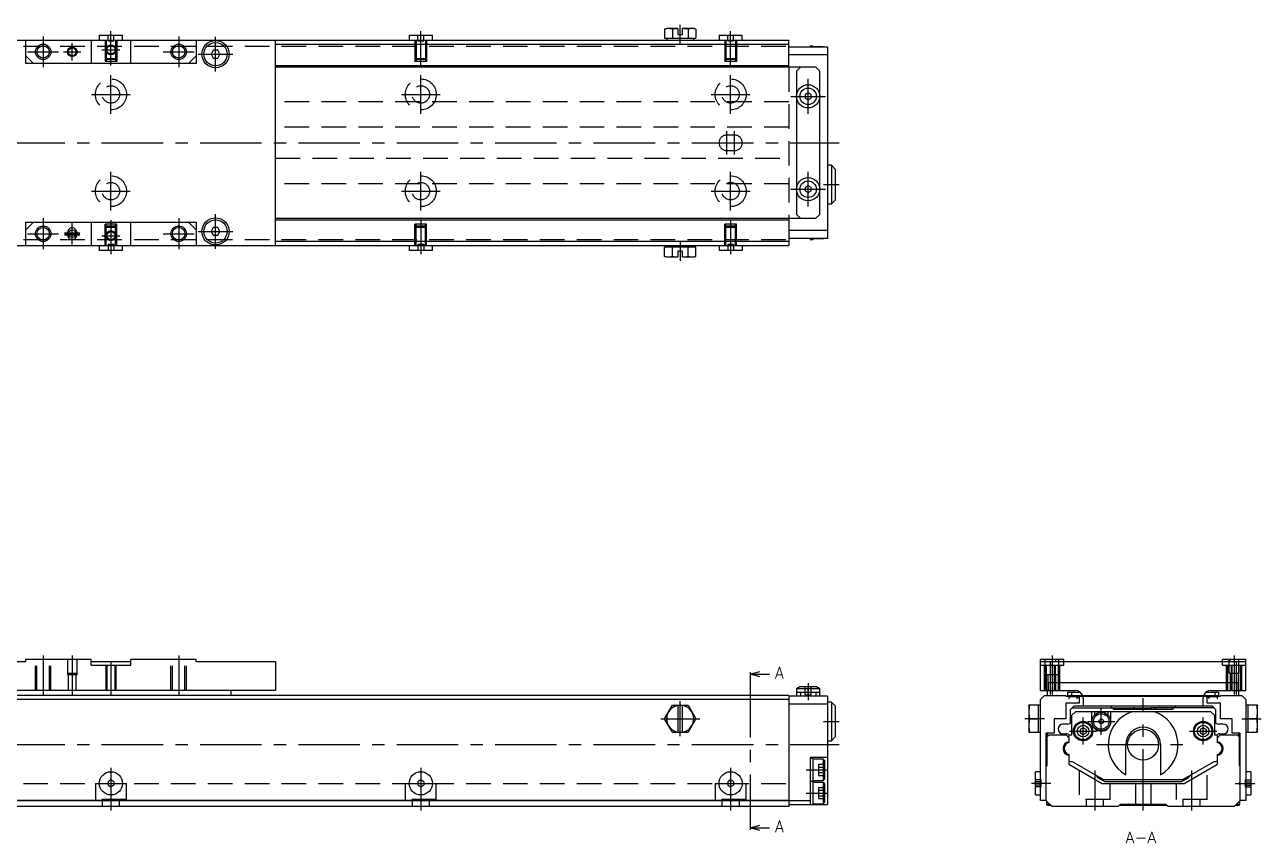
# Model space of a CAD drawing. Extents: x -1 to 634, y -8 to 212.
# Drawn here: x 314.7 to 634, y 0.5 to 212 of the extents above; entities that cross this region are included whole.
import ezdxf

# ---------------------------------------------------------------- set-up
doc = ezdxf.new("R2010")
doc.units = 0
doc.header["$LTSCALE"] = 0.5
doc.linetypes.add('CENTER', pattern=[50.8, 31.75, -6.35, 6.35, -6.35])
doc.linetypes.add('DASHED', pattern=[19.05, 12.7, -6.35])
for name, color, linetype in [('MSM_CENTER', 1, 'CENTER'), ('MSM_CONTINUOUS', 7, 'CONTINUOUS'), ('MSM_DASHED', 4, 'DASHED'), ('MSM_NARROW', 5, 'CONTINUOUS'), ('MSM_PART_NUMBER', 7, 'CONTINUOUS')]:
    doc.layers.add(name, color=color, linetype=linetype)
doc.styles.get("Standard").update_dxf_attribs({"font": 'txt.shx', "height": 1, "bigfont": 'bigfont.shx'})

msp = doc.modelspace()

# ---------------------------------------------------------------- linework, layer by layer
at = {"layer": 'MSM_CENTER'}
for p, q in [((483.99, 206.97), (483.99, 211.99)), ((319.5, 208.99), (319.5, 200.99)), ((337, 201.49), (337, 210.29)), ((354.5, 208.99), (354.5, 200.99)), ((364, 199.89), (364, 208.89)), ((417, 201.49), (417, 210.29)), ((496.99, 201.49), (496.99, 210.29)), ((315.5, 204.99), (323.5, 204.99)), ((324.75, 204.99), (329.25, 204.99)), ((327, 202.74), (327, 207.24)), ((334.69, 205.49), (339.29, 205.49)), ((350.5, 204.99), (358.5, 204.99)), ((359.5, 204.39), (368.5, 204.39)), ((337, 188.99), (337, 198.99)), ((417, 188.99), (417, 198.99)), ((496.99, 188.99), (496.99, 198.99)), ((517, 188.99), (517, 197.99)), ((332, 193.99), (342, 193.99)), ((412, 193.99), (422, 193.99)), ((492, 193.99), (502, 193.99)), ((512.5, 193.49), (521.5, 193.49)), ((496, 178.49), (496, 184.49)), ((498, 178.49), (498, 184.49)), ((106, 181.49), (525, 181.49)), ((337, 163.99), (337, 173.99)), ((417, 163.99), (417, 173.99)), ((496.99, 163.99), (496.99, 173.99)), ((517, 164.99), (517, 173.99)), ((512.5, 169.49), (521.5, 169.49)), ((521, 170.69), (525, 170.69)), ((332, 168.99), (342, 168.99)), ((412, 168.99), (422, 168.99)), ((492, 168.99), (502, 168.99)), ((364, 154.09), (364, 163.09)), ((319.5, 161.99), (319.5, 153.99)), ((327, 155.24), (327, 160.74)), ((337, 161.49), (337, 152.69)), ((354.5, 161.99), (354.5, 153.99)), ((417, 161.49), (417, 152.69)), ((496.99, 161.49), (496.99, 152.69)), ((315.5, 157.99), (323.5, 157.99)), ((325, 158.24), (329, 158.24)), ((325, 157.99), (329, 157.99)), ((325, 157.74), (329, 157.74)), ((334.69, 157.49), (339.29, 157.49)), ((350.5, 157.99), (358.5, 157.99)), ((359.5, 158.59), (368.5, 158.59)), ((483.99, 155.99), (483.99, 150.99)), ((319.5, 49), (319.5, 39)), ((327, 49), (327, 39)), ((354.5, 49), (354.5, 39)), ((579.99, 49), (579.99, 39)), ((626.99, 49), (626.99, 39)), ((337, 47.5), (337, 39)), ((579.49, 47.5), (579.49, 39)), ((627.49, 47.5), (627.49, 39)), ((502, 43.7), (502, 5)), ((517, 41.9), (517, 37.5)), ((483.99, 28.2), (483.99, 37.2)), ((592.69, 28.5), (592.69, 35.5)), ((603.49, 9), (603.49, 38)), ((478.95, 32.7), (489.04, 32.7)), ((521, 32), (525, 32)), ((577.99, 32.7), (572.99, 32.7)), ((587.99, 26), (587.99, 33)), ((589.19, 32), (596.19, 32)), ((618.99, 26), (618.99, 33)), ((628.99, 32.7), (633.99, 32.7)), ((584.49, 29.5), (591.49, 29.5)), ((615.49, 29.5), (622.49, 29.5)), ((106, 26), (525, 26)), ((591.49, 26), (615.49, 26)), ((337, 20), (337, 9)), ((417, 20), (417, 9)), ((496.99, 20), (496.99, 9)), ((516.5, 19.5), (522.2, 19.5)), ((590.99, 19.29), (590.99, 9)), ((615.99, 19.29), (615.99, 9)), ((333, 16), (341, 16)), ((413, 16), (421, 16)), ((492.99, 16), (500.99, 16)), ((579.69, 16), (574.69, 16)), ((627.29, 16), (632.29, 16)), ((516.5, 13.5), (522.2, 13.5))]:
    msp.add_line(p, q, dxfattribs=at)
at = {"layer": 'MSM_CONTINUOUS'}
for p, q in [((480.49, 210.99), (479.95, 210.85)), ((479.95, 210.85), (479.95, 208.49)), ((483.39, 210.99), (480.49, 210.99)), ((481.97, 210.85), (481.97, 208.49)), ((483.39, 210.99), (483.39, 209.49)), ((487.5, 210.99), (484.6, 210.99)), ((484.6, 209.49), (484.6, 210.99)), ((486.02, 210.85), (486.02, 208.49)), ((488.04, 210.85), (487.5, 210.99)), ((488.04, 210.85), (488.04, 208.49)), ((162, 207.99), (512, 207.99)), ((315, 201.99), (315, 207.99)), ((331.9, 207.99), (331.9, 201.99)), ((334, 209.29), (340, 209.29)), ((334, 209.29), (334, 207.99)), ((340, 207.99), (340, 209.29)), ((342.1, 201.99), (342.1, 207.99)), ((359, 207.99), (359, 201.99)), ((379.5, 154.99), (379.5, 207.99)), ((413.99, 209.29), (420, 209.29)), ((413.99, 209.29), (413.99, 207.99)), ((420, 207.99), (420, 209.29)), ((479.95, 208.49), (488.04, 208.49)), ((480.49, 208.49), (480.49, 207.99)), ((483.39, 209.49), (484.6, 209.49)), ((487.5, 207.99), (487.5, 208.49)), ((494, 209.29), (500, 209.29)), ((494, 209.29), (494, 207.99)), ((500, 207.99), (500, 209.29)), ((512, 200.99), (512, 207.99)), ((363.42, 205.39), (362.84, 204.39)), ((362.84, 204.39), (363.42, 203.39)), ((364.57, 205.39), (363.42, 205.39)), ((365.15, 204.39), (364.57, 205.39)), ((364.57, 203.39), (365.15, 204.39)), ((379.5, 206.99), (512, 206.99)), ((521.99, 206.19), (512, 206.19)), ((518.2, 206.44), (517.49, 206.44)), ((517.49, 206.44), (517.49, 206.19)), ((518.2, 206.44), (518.2, 206.19)), ((520.89, 206.24), (518.2, 206.24)), ((520.94, 206.19), (520.89, 206.24)), ((520.89, 206.24), (520.89, 206.19)), ((521.99, 206.19), (521.99, 156.79)), ((317, 201.99), (315, 203.99)), ((359, 201.99), (315, 201.99)), ((359, 203.99), (357, 201.99)), ((363.42, 203.39), (364.57, 203.39)), ((379.5, 201.49), (512, 201.49)), ((521.99, 204.19), (512, 204.19)), ((519, 200.99), (379.5, 200.99)), ((515, 200.99), (513.99, 199.99)), ((513.99, 199.99), (513.99, 162.99)), ((520, 199.99), (519, 200.99)), ((520, 162.99), (520, 199.99)), ((517, 194.36), (516.24, 193.93)), ((516.24, 193.93), (516.24, 193.06)), ((516.24, 193.06), (517, 192.63)), ((517.75, 193.93), (517, 194.36)), ((517, 192.63), (517.75, 193.06)), ((517.75, 193.06), (517.75, 193.93)), ((523, 175.69), (521.99, 175.69)), ((524, 174.69), (523, 175.69)), ((523, 175.69), (523, 165.69)), ((524, 174.69), (524, 166.69)), ((517, 170.36), (516.24, 169.93)), ((516.24, 169.93), (516.24, 169.06)), ((517.75, 169.93), (517, 170.36)), ((517.75, 169.06), (517.75, 169.93)), ((516.24, 169.06), (517, 168.63)), ((517, 168.63), (517.75, 169.06)), ((523, 165.69), (524, 166.69)), ((513.99, 162.99), (515, 161.99)), ((519, 161.99), (520, 162.99)), ((521.99, 165.69), (523, 165.69)), ((315, 154.99), (315, 160.99)), ((315, 160.99), (359, 160.99)), ((315, 158.99), (317, 160.99)), ((331.9, 160.99), (331.9, 154.99)), ((342.1, 154.99), (342.1, 160.99)), ((357, 160.99), (359, 158.99)), ((359, 160.99), (359, 154.99)), ((379.5, 161.99), (519, 161.99)), ((512, 161.5), (379.5, 161.5)), ((512, 161.99), (512, 154.99)), ((325.75, 158.24), (325.75, 157.74)), ((328.25, 157.74), (328.25, 158.24)), ((363.42, 159.59), (362.84, 158.59)), ((362.84, 158.59), (363.42, 157.59)), ((364.57, 159.59), (363.42, 159.59)), ((363.42, 157.59), (364.57, 157.59)), ((365.15, 158.59), (364.57, 159.59)), ((364.57, 157.59), (365.15, 158.59)), ((521.99, 158.79), (512, 158.79)), ((521.99, 156.79), (512, 156.79)), ((517.49, 156.79), (517.49, 156.54)), ((517.49, 156.54), (518.2, 156.54)), ((518.2, 156.79), (518.2, 156.54)), ((518.2, 156.74), (520.89, 156.74)), ((520.89, 156.79), (520.89, 156.74)), ((520.89, 156.74), (520.94, 156.79)), ((162, 154.99), (512, 154.99)), ((334, 154.99), (334, 153.69)), ((340, 153.69), (334, 153.69)), ((340, 153.69), (340, 154.99)), ((512, 155.99), (379.5, 155.99)), ((413.99, 154.99), (413.99, 153.69)), ((420, 153.69), (413.99, 153.69)), ((420, 153.69), (420, 154.99)), ((479.95, 152.14), (479.95, 154.49)), ((488.04, 154.49), (479.95, 154.49)), ((480.49, 154.99), (480.49, 154.49)), ((481.97, 152.14), (481.97, 154.49)), ((484.6, 153.49), (483.39, 153.49)), ((483.39, 153.49), (483.39, 151.99)), ((484.6, 151.99), (484.6, 153.49)), ((486.02, 152.14), (486.02, 154.49)), ((487.5, 154.49), (487.5, 154.99)), ((488.04, 152.14), (488.04, 154.49)), ((494, 154.99), (494, 153.69)), ((500, 153.69), (494, 153.69)), ((500, 154.99), (500, 153.69)), ((479.95, 152.14), (480.49, 151.99)), ((480.49, 151.99), (483.39, 151.99)), ((484.6, 151.99), (487.5, 151.99)), ((487.5, 151.99), (488.04, 152.14)), ((331.9, 48), (315, 48)), ((315, 47.5), (315, 48)), ((331.9, 46.5), (331.9, 48)), ((359, 48), (342.1, 48)), ((342.1, 46.5), (342.1, 48)), ((359, 47.5), (359, 48)), ((582.99, 48), (576.99, 48)), ((576.99, 40), (576.99, 48)), ((580.99, 47.5), (580.99, 48)), ((582.99, 47.5), (582.99, 48)), ((629.99, 48), (623.99, 48)), ((623.99, 47.5), (623.99, 48)), ((625.99, 47.5), (625.99, 48)), ((629.99, 40), (629.99, 48)), ((294.5, 47.5), (315, 47.5)), ((331.9, 47.5), (342.1, 47.5)), ((331.9, 46.5), (342.1, 46.5)), ((359, 47.5), (379.5, 47.5)), ((379.5, 47.5), (379.5, 40)), ((502, 44.2), (504.5, 44.87)), ((502, 44.7), (502, 43.7)), ((576.99, 47.5), (629.99, 47.5)), ((504.5, 43.53), (502, 44.2)), ((502, 44.2), (507, 44.2)), ((578.99, 42), (578.99, 40)), ((627.99, 42), (578.99, 42)), ((627.99, 40), (627.99, 42)), ((512, 38.7), (162, 38.7)), ((379.5, 40), (294.5, 40)), ((368, 38.7), (368, 40)), ((512, 38.7), (512, 10)), ((512, 38.6), (520, 38.6)), ((521.99, 38.5), (512, 38.5)), ((514, 40.4), (513.99, 38.6)), ((513.99, 39.6), (520, 39.6)), ((514.86, 40.9), (514, 40.4)), ((519.99, 40.4), (514, 40.4)), ((519.13, 40.9), (514.86, 40.9)), ((515, 39.6), (515, 38.6)), ((517.99, 38.6), (517.99, 38.5)), ((519, 39.6), (519, 38.6)), ((519.99, 40.4), (519.13, 40.9)), ((520, 38.5), (519.99, 40.4)), ((521.99, 38.5), (521.99, 10.5)), ((576.99, 40), (585.99, 40)), ((576.99, 37.7), (577.99, 38.7)), ((577.99, 38.7), (583.5, 38.7)), ((578.79, 38.7), (578.79, 40)), ((583.5, 38.7), (583.5, 38.5)), ((583.5, 38.5), (623.49, 38.5)), ((583.99, 39.6), (583.99, 38.5)), ((583.99, 39.6), (587.19, 39.6)), ((622.99, 38.6), (583.99, 38.6)), ((584.29, 38.5), (584.29, 37.95)), ((584.4, 37.95), (584.4, 38.45)), ((584.4, 38.45), (586.39, 38.45)), ((584.99, 39.6), (584.99, 38.6)), ((586.39, 38.45), (586.39, 37.95)), ((619.79, 39.6), (622.99, 39.6)), ((620.58, 37.95), (620.58, 38.45)), ((620.58, 38.45), (622.58, 38.45)), ((620.99, 40), (629.99, 40)), ((621.99, 39.6), (621.99, 38.6)), ((622.58, 38.45), (622.58, 37.95)), ((622.68, 37.95), (622.68, 38.5)), ((622.99, 39.6), (622.99, 38.5)), ((623.49, 38.5), (623.49, 38.7)), ((623.49, 38.7), (628.99, 38.7)), ((628.19, 38.7), (628.19, 40)), ((628.99, 38.7), (629.99, 37.7)), ((512, 37.7), (162, 37.7)), ((479.95, 32.7), (481.97, 36.2)), ((481.97, 36.2), (486.02, 36.2)), ((483.39, 36.2), (483.39, 29.2)), ((484.6, 29.2), (484.6, 36.2)), ((486.02, 36.2), (488.04, 32.7)), ((521.99, 36.5), (512, 36.5)), ((523, 37), (521.99, 37)), ((524, 36), (523, 37)), ((523, 37), (523, 27)), ((524, 36), (524, 28)), ((573.99, 36.15), (574, 36.2)), ((573.99, 36.15), (573.99, 29.25)), ((576.99, 36.2), (574, 36.2)), ((576.49, 29.2), (576.49, 36.2)), ((576.99, 11.6), (576.99, 37.7)), ((587, 36.7), (583.5, 36.7)), ((583.5, 36.7), (583.5, 32.7)), ((584.29, 37.95), (584.4, 37.95)), ((585.69, 36), (584.69, 35)), ((585.19, 35.5), (605.73, 35.5)), ((585.69, 36), (621.29, 36)), ((586.39, 37.95), (586.5, 37.95)), ((586.5, 38.3), (587, 38.3)), ((586.5, 37.95), (586.5, 38.3)), ((587, 38.3), (587, 36.7)), ((587.99, 38), (587.99, 36)), ((595.89, 35.1), (594.99, 36)), ((621.79, 35.5), (605.73, 35.5)), ((611.99, 36), (611.09, 35.1)), ((618.99, 36), (618.99, 38)), ((619.99, 38.3), (620.49, 38.3)), ((619.99, 36.7), (619.99, 38.3)), ((623.49, 36.7), (619.99, 36.7)), ((620.49, 38.3), (620.49, 37.95)), ((620.49, 37.95), (620.58, 37.95)), ((622.29, 35), (621.29, 36)), ((622.58, 37.95), (622.68, 37.95)), ((623.49, 32.7), (623.49, 36.7)), ((629.99, 37.7), (629.99, 11.6)), ((632.98, 36.2), (629.99, 36.2)), ((630.49, 36.2), (630.49, 29.2)), ((632.98, 36.2), (632.99, 36.15)), ((632.99, 29.25), (632.99, 36.15)), ((481.97, 29.2), (479.95, 32.7)), ((488.04, 32.7), (486.02, 29.2)), ((574.14, 32.7), (576.49, 32.7)), ((580.49, 32.7), (580.49, 29)), ((583.5, 32.7), (580.49, 32.7)), ((584.69, 35), (584.69, 31.59)), ((585.99, 34.5), (584.99, 33.5)), ((584.99, 33.5), (584.99, 28.42)), ((620.99, 34.5), (585.99, 34.5)), ((590.19, 34.5), (590.19, 32)), ((590.99, 33.69), (590.99, 34.5)), ((594.39, 34.5), (594.39, 33.69)), ((595.19, 32), (595.19, 34.5)), ((611.09, 35.1), (595.89, 35.1)), ((621.99, 33.5), (620.99, 34.5)), ((621.99, 28.42), (621.99, 33.5)), ((622.29, 31.59), (622.29, 35)), ((626.49, 32.7), (623.49, 32.7)), ((626.49, 29), (626.49, 32.7)), ((632.84, 32.7), (630.49, 32.7)), ((481.97, 29.2), (486.02, 29.2)), ((574, 29.2), (573.99, 29.25)), ((574, 29.2), (576.99, 29.2)), ((578.49, 11.5), (578.49, 29)), ((580.49, 29), (578.49, 29)), ((578.54, 29), (578.54, 20.5)), ((578.64, 29), (578.64, 20.6)), ((578.79, 28.1), (578.79, 29)), ((583.99, 31.3), (582.79, 31.3)), ((582.79, 28.8), (583.69, 28.8)), ((587.99, 30.37), (587.24, 29.93)), ((587.24, 29.93), (587.24, 29.07)), ((587.24, 29.07), (587.99, 28.63)), ((588.74, 29.93), (587.99, 30.37)), ((587.99, 28.63), (588.74, 29.07)), ((588.74, 29.93), (588.74, 29.07)), ((618.99, 30.37), (618.24, 29.93)), ((618.24, 29.93), (618.24, 29.07)), ((618.24, 29.07), (618.99, 28.63)), ((619.74, 29.93), (618.99, 30.37)), ((618.99, 28.63), (619.74, 29.07)), ((619.74, 29.93), (619.74, 29.07)), ((624.19, 31.3), (622.99, 31.3)), ((623.29, 28.8), (624.19, 28.8)), ((628.49, 29), (626.49, 29)), ((628.19, 28.1), (628.19, 29)), ((628.34, 29), (628.34, 20.6)), ((628.44, 29), (628.44, 20.5)), ((628.49, 29), (628.49, 11.5)), ((629.99, 29.2), (632.98, 29.2)), ((632.99, 29.25), (632.98, 29.2)), ((521.99, 27), (523, 27)), ((523, 27), (524, 28)), ((578.69, 28), (579.19, 28.5)), ((578.69, 20.65), (578.69, 28)), ((579.19, 28.5), (583.59, 28.5)), ((583.59, 28.5), (584.29, 27.8)), ((584.29, 27.8), (584.29, 26.55)), ((584.99, 28.42), (584.47, 28.42)), ((598.99, 18.21), (598.99, 26)), ((607.99, 26), (607.99, 18.21)), ((622.51, 28.42), (621.99, 28.42)), ((622.69, 27.8), (623.39, 28.5)), ((622.69, 26.55), (622.69, 27.8)), ((623.39, 28.5), (627.79, 28.5)), ((627.79, 28.5), (628.29, 28)), ((628.29, 28), (628.29, 20.65)), ((517.49, 22.75), (521.99, 22.75)), ((517.49, 22.75), (517.49, 10.5)), ((518.2, 22.45), (517.49, 22.45)), ((518.2, 22.45), (518.2, 16.55)), ((578.64, 25), (578.54, 25)), ((584.29, 23.45), (584.29, 20.95)), ((622.69, 20.95), (622.69, 23.45)), ((628.34, 25), (628.44, 25)), ((520.89, 22.25), (518.2, 22.25)), ((521.2, 21.94), (520.89, 22.25)), ((520.89, 22.25), (520.89, 16.75)), ((521.2, 21.94), (521.2, 17.06)), ((578.49, 20.45), (578.69, 20.65)), ((584.29, 20.95), (592.91, 15.97)), ((584.74, 21.66), (585.14, 21.66)), ((585.14, 21.66), (593.22, 17)), ((613.76, 17), (621.84, 21.66)), ((614.07, 15.97), (622.69, 20.95)), ((621.84, 21.66), (622.24, 21.66)), ((628.29, 20.65), (628.49, 20.45)), ((337, 16.87), (336.25, 16.43)), ((336.25, 16.43), (336.25, 15.57)), ((337.75, 16.43), (337, 16.87)), ((337.75, 16.43), (337.75, 15.57)), ((417, 16.87), (416.24, 16.43)), ((416.24, 16.43), (416.24, 15.57)), ((417.75, 16.43), (417, 16.87)), ((417.75, 16.43), (417.75, 15.57)), ((496.99, 16.87), (496.25, 16.43)), ((496.25, 16.43), (496.25, 15.57)), ((497.75, 16.43), (496.99, 16.87)), ((497.75, 16.43), (497.75, 15.57)), ((517.49, 16.55), (518.2, 16.55)), ((518.2, 16.45), (517.49, 16.45)), ((518.2, 16.75), (520.89, 16.75)), ((518.2, 16.45), (518.2, 10.55)), ((520.89, 16.25), (518.2, 16.25)), ((520.89, 16.75), (521.2, 17.06)), ((521.2, 15.94), (520.89, 16.25)), ((520.89, 16.25), (520.89, 10.75)), ((576.99, 19), (575.69, 19)), ((575.69, 13), (575.69, 19)), ((591.82, 17.39), (593.59, 16.5)), ((592.91, 15.97), (614.07, 15.97)), ((593.22, 17), (613.76, 17)), ((593.59, 16.5), (613.39, 16.5)), ((613.39, 16.5), (615.16, 17.39)), ((631.29, 19), (629.99, 19)), ((631.29, 19), (631.29, 13)), ((336.25, 15.57), (337, 15.13)), ((337, 15.13), (337.75, 15.57)), ((416.24, 15.57), (417, 15.13)), ((417, 15.13), (417.75, 15.57)), ((496.25, 15.57), (496.99, 15.13)), ((496.99, 15.13), (497.75, 15.57)), ((521.2, 15.94), (521.2, 11.06)), ((575.69, 13), (576.99, 13)), ((629.99, 13), (631.29, 13)), ((512, 11.6), (162, 11.6)), ((517.49, 11.5), (162, 11.5)), ((512, 10), (162, 10)), ((512, 10.5), (521.99, 10.5)), ((517.49, 10.55), (518.2, 10.55)), ((518.2, 10.75), (520.89, 10.75)), ((520.89, 10.75), (521.2, 11.06)), ((578.49, 11.6), (576.99, 11.6)), ((579.99, 10), (578.49, 11.5)), ((578.54, 11.45), (578.54, 10.6)), ((578.64, 10.6), (578.64, 11.35)), ((579.49, 10.5), (578.74, 10.5)), ((578.74, 10.4), (579.59, 10.4)), ((597.02, 10), (579.99, 10)), ((597.52, 10.5), (597.02, 10)), ((597.42, 10.4), (609.56, 10.4)), ((609.46, 10.5), (597.52, 10.5)), ((609.96, 10), (609.46, 10.5)), ((626.99, 10), (609.96, 10)), ((628.49, 11.5), (626.99, 10)), ((627.39, 10.4), (628.24, 10.4)), ((628.24, 10.5), (627.49, 10.5)), ((628.34, 11.35), (628.34, 10.6)), ((628.44, 10.6), (628.44, 11.45)), ((629.99, 11.6), (628.49, 11.6)), ((502, 4.5), (504.5, 5.17)), ((502, 5), (502, 4)), ((504.5, 3.83), (502, 4.5)), ((502, 4.5), (507, 4.5))]:
    msp.add_line(p, q, dxfattribs=at)
for centre, radius in [((364, 204.39), 3.5), ((319.5, 204.99), 1.62), ((327, 204.99), 1.25), ((327, 204.99), 1), ((337, 205.49), 1.06), ((354.5, 204.99), 1.62), ((364, 204.39), 3), ((517, 193.49), 3), ((517, 193.49), 2.13), ((517, 169.49), 3), ((517, 169.49), 2.13), ((364, 158.59), 3.5), ((364, 158.59), 3), ((319.5, 157.99), 1.62), ((327, 157.99), 1), ((337, 157.49), 1.06), ((354.5, 157.99), 1.62), ((587.99, 29.5), 2.5), ((592.69, 32), 2.4), ((592.69, 32), 2), ((592.69, 32), 0.6), ((618.99, 29.5), 2.5), ((587.99, 29.5), 2.25), ((587.99, 29.5), 1.5), ((603.49, 26), 4), ((618.99, 29.5), 2.25), ((618.99, 29.5), 1.5), ((337, 16), 3), ((417, 16), 3), ((496.99, 16), 3)]:
    msp.add_circle(centre, radius, dxfattribs=at)
for centre, radius, start, end in [((481, 207.14), 3.86, 90.5706, 105.7723), ((480.93, 207.13), 3.86, 74.2309, 89.4262), ((484.17, 194.83), 16.17, 92.7561, 97.8123), ((483.82, 194.83), 16.17, 82.1877, 87.2439), ((487.06, 207.13), 3.86, 90.5738, 105.7691), ((486.99, 207.14), 3.86, 74.2277, 89.4294), ((327, 158.24), 1.25, 0, 180), ((327, 157.74), 1.25, 180, 0), ((481, 155.85), 3.86, 254.2277, 269.4294), ((480.93, 155.85), 3.86, 270.5738, 285.7691), ((484.17, 168.16), 16.17, 262.1877, 267.2439), ((483.82, 168.16), 16.17, 272.7561, 277.8123), ((487.06, 155.85), 3.86, 254.2309, 269.4262), ((486.99, 155.85), 3.86, 270.5706, 285.7723), ((585.99, 38), 2, 17.4576, 90), ((585.99, 38), 2, 0, 14.4775), ((620.99, 38), 2, 165.5225, 180), ((620.99, 38), 2, 90, 162.5424), ((483.99, 32.7), 3.5, 99.8709, 260.1291), ((483.99, 32.7), 3.5, 279.8709, 80.1291), ((585.3, 34.39), 11.31, 170.8086, 179.713), ((601.27, 33.44), 2.06, 90.4769, 126.2593), ((605.74, 34.4), 1.1, 90.5561, 140.4347), ((605.71, 33.44), 2.06, 53.6474, 89.5445), ((621.68, 34.39), 11.31, 0.287, 9.1914), ((585.3, 34.51), 11.31, 180.2886, 189.1898), ((585.3, 30.89), 11.31, 170.8102, 179.7114), ((583.99, 32.3), 1, 270, 0), ((592.69, 32), 2.5, 180, 0), ((603.49, 26), 9, 109.1881, 240), ((603.49, 26), 9, 300, 70.8119), ((622.99, 32.3), 1, 180, 270), ((621.68, 34.51), 11.31, 350.8102, 359.7114), ((621.68, 30.89), 11.31, 0.2886, 9.1898), ((585.3, 31.01), 11.31, 180.287, 189.1914), ((581.49, 29), 2.75, 180, 190.9425), ((582.79, 30.05), 1.25, 90, 270), ((583.69, 27.8), 1, 38.3161, 90), ((603.49, 26), 4.5, 0, 180), ((623.29, 27.8), 1, 90, 141.6839), ((624.19, 30.05), 1.25, 270, 90), ((625.49, 29), 2.75, 349.0575, 0), ((621.68, 31.01), 11.31, 350.8086, 359.713), ((584.61, 25), 1.8, 100.0787, 259.9213), ((584.69, 25), 1.6, 104.4775, 255.5225), ((584.75, 28), 0.5, 123.7236, 204.0908), ((622.23, 28), 0.5, 335.9092, 56.2764), ((622.38, 25), 1.8, 280.0787, 79.9213), ((622.29, 25), 1.6, 284.4775, 75.5225), ((584.74, 22.16), 0.5, 205.8419, 270), ((622.24, 22.16), 0.5, 270, 334.1581), ((593.1, 20), 2.65, 223.295, 256.765), ((603.49, 26), 14.5, 213.8184, 216.42), ((613.88, 20), 2.65, 283.235, 316.705), ((603.49, 26), 14.5, 323.58, 326.1816), ((628.79, 15.97), 0.5, 127.5895, 232.4105), ((578.74, 10.6), 0.2, 180, 270), ((578.74, 10.6), 0.1, 180, 270), ((628.24, 10.6), 0.2, 270, 360), ((628.24, 10.6), 0.1, 270, 360)]:
    msp.add_arc(centre, radius, start, end, dxfattribs=at)
at = {"layer": 'MSM_DASHED'}
for p, q in [((335.5, 207.99), (335.5, 202.49)), ((335.77, 207.99), (335.77, 202.49)), ((336.25, 207.79), (336.25, 209.29)), ((336.25, 207.79), (337.75, 207.79)), ((337, 207.79), (337, 209.29)), ((337.75, 207.79), (337.75, 209.29)), ((338.22, 207.99), (338.22, 202.49)), ((338.5, 207.99), (338.5, 202.49)), ((415.5, 207.99), (415.5, 202.49)), ((415.77, 207.99), (415.77, 202.49)), ((416.24, 207.79), (416.24, 209.29)), ((416.24, 207.79), (417.75, 207.79)), ((417, 207.79), (417, 209.29)), ((417.75, 207.79), (417.75, 209.29)), ((418.22, 207.99), (418.22, 202.49)), ((418.49, 207.99), (418.49, 202.49)), ((495.5, 207.99), (495.5, 202.49)), ((495.77, 207.99), (495.77, 202.49)), ((496.25, 207.79), (496.25, 209.29)), ((496.25, 207.79), (497.75, 207.79)), ((496.99, 207.79), (496.99, 209.29)), ((497.75, 207.79), (497.75, 209.29)), ((498.22, 207.99), (498.22, 202.49)), ((498.5, 207.99), (498.5, 202.49)), ((162, 206.49), (512, 206.49)), ((335.77, 202.99), (335.5, 203.26)), ((335.5, 203.26), (338.5, 203.26)), ((338.5, 202.49), (335.5, 202.49)), ((338.22, 202.99), (335.77, 202.99)), ((338.22, 202.99), (338.5, 203.26)), ((415.77, 202.99), (415.5, 203.26)), ((415.5, 203.26), (418.49, 203.26)), ((418.49, 202.49), (415.5, 202.49)), ((418.22, 202.99), (415.77, 202.99)), ((418.22, 202.99), (418.49, 203.26)), ((495.77, 202.99), (495.5, 203.26)), ((495.5, 203.26), (498.5, 203.26)), ((498.5, 202.49), (495.5, 202.49)), ((498.22, 202.99), (495.77, 202.99)), ((498.22, 202.99), (498.5, 203.26)), ((512, 200.99), (512, 161.99)), ((512, 192.07), (380.5, 192.07)), ((512, 185.49), (379.5, 185.49)), ((498, 183.49), (496, 183.49)), ((496, 179.49), (498, 179.49)), ((379.5, 177.49), (512, 177.49)), ((512, 170.91), (380.5, 170.91)), ((338.5, 160.49), (335.5, 160.49)), ((335.5, 154.99), (335.5, 160.49)), ((335.77, 159.99), (335.5, 159.72)), ((335.5, 159.72), (338.5, 159.72)), ((335.77, 154.99), (335.77, 160.49)), ((338.22, 159.99), (335.77, 159.99)), ((338.22, 154.99), (338.22, 160.49)), ((338.22, 159.99), (338.5, 159.72)), ((338.5, 154.99), (338.5, 160.49)), ((418.49, 160.49), (415.5, 160.49)), ((415.5, 154.99), (415.5, 160.49)), ((415.77, 159.99), (415.5, 159.72)), ((415.5, 159.72), (418.49, 159.72)), ((415.77, 154.99), (415.77, 160.49)), ((418.22, 159.99), (415.77, 159.99)), ((418.22, 154.99), (418.22, 160.49)), ((418.22, 159.99), (418.49, 159.72)), ((418.49, 154.99), (418.49, 160.49)), ((498.5, 160.49), (495.5, 160.49)), ((495.5, 154.99), (495.5, 160.49)), ((495.77, 159.99), (495.5, 159.72)), ((495.5, 159.72), (498.5, 159.72)), ((495.77, 154.99), (495.77, 160.49)), ((498.22, 159.99), (495.77, 159.99)), ((498.22, 154.99), (498.22, 160.49)), ((498.22, 159.99), (498.5, 159.72)), ((498.5, 154.99), (498.5, 160.49)), ((162, 156.49), (512, 156.49)), ((336.25, 155.19), (336.25, 153.69)), ((337.75, 155.19), (336.25, 155.19)), ((337, 155.19), (337, 153.69)), ((337.75, 155.19), (337.75, 153.69)), ((416.24, 155.19), (416.24, 153.69)), ((417.75, 155.19), (416.24, 155.19)), ((417, 155.19), (417, 153.69)), ((417.75, 155.19), (417.75, 153.69)), ((494, 154.99), (494, 154.99)), ((496.25, 155.19), (496.25, 153.69)), ((497.75, 155.19), (496.25, 155.19)), ((496.99, 155.19), (496.99, 153.69)), ((497.75, 155.19), (497.75, 153.69)), ((317.5, 40), (317.5, 48)), ((317.87, 40), (317.87, 48)), ((321.12, 40), (321.12, 48)), ((321.5, 40), (321.5, 48)), ((325.75, 48), (325.75, 44)), ((328.25, 44), (328.25, 48)), ((352.5, 40), (352.5, 48)), ((352.87, 40), (352.87, 48)), ((356.12, 40), (356.12, 48)), ((356.5, 40), (356.5, 48)), ((577.99, 40), (577.99, 48)), ((578.24, 44), (578.24, 48)), ((578.37, 40), (578.37, 48)), ((581.61, 40), (581.61, 48)), ((581.74, 44), (581.74, 48)), ((581.99, 40), (581.99, 48)), ((624.99, 40), (624.99, 48)), ((625.37, 40), (625.37, 48)), ((625.74, 44.5), (625.74, 48)), ((628.24, 44.5), (628.24, 48)), ((628.61, 40), (628.61, 48)), ((628.99, 40), (628.99, 48)), ((335.7, 46.5), (335.7, 40)), ((335.94, 46.5), (335.94, 40)), ((338.05, 46.5), (338.05, 40)), ((338.3, 46.5), (338.3, 40)), ((576.99, 46.5), (582.99, 46.5)), ((578.19, 46.5), (578.19, 40)), ((578.43, 46.5), (578.43, 40)), ((580.55, 46.5), (580.55, 40)), ((580.79, 46.5), (580.79, 40)), ((582.99, 46.5), (582.99, 47.5)), ((623.99, 46.5), (623.99, 47.5)), ((623.99, 46.5), (629.99, 46.5)), ((626.19, 46.5), (626.19, 40)), ((626.43, 46.5), (626.43, 40)), ((628.55, 46.5), (628.55, 40)), ((628.79, 46.5), (628.79, 40)), ((325.75, 44.5), (328.25, 44.5)), ((328.25, 44), (325.75, 44)), ((326, 44.5), (326, 40)), ((328, 40), (328, 44.5)), ((581.74, 44), (578.24, 44)), ((578.99, 40), (578.99, 44)), ((580.99, 40), (580.99, 44)), ((625.74, 44.5), (628.24, 44.5)), ((625.99, 44.5), (625.99, 40)), ((627.99, 44.5), (627.99, 40)), ((516.24, 38.9), (516.24, 40.9)), ((516.24, 38.9), (517.75, 38.9)), ((517, 38.9), (517, 40.9)), ((517.75, 38.9), (517.75, 40.9)), ((517.49, 19.5), (521.2, 19.5)), ((519.7, 20.94), (521.2, 20.94)), ((519.7, 20.94), (519.7, 18.06)), ((519.7, 20.22), (521.2, 20.22)), ((586.99, 19.39), (586.99, 11.8)), ((619.99, 11.8), (619.99, 19.39)), ((162, 15.97), (512, 15.97)), ((333, 15.97), (333, 11.8)), ((341, 11.8), (341, 15.97)), ((413, 15.97), (413, 11.8)), ((421, 11.8), (421, 15.97)), ((492.99, 15.97), (492.99, 11.8)), ((500.99, 11.8), (500.99, 15.97)), ((519.7, 18.78), (521.2, 18.78)), ((519.7, 18.06), (521.2, 18.06)), ((577.19, 16.87), (575.69, 16.87)), ((577.19, 16.43), (575.69, 16.43)), ((577.19, 15.13), (577.19, 16.87)), ((594.99, 11.8), (594.99, 15.97)), ((601.5, 15.97), (601.5, 10.5)), ((605.5, 15.97), (605.5, 10.5)), ((611.99, 15.97), (611.99, 11.8)), ((629.79, 16.87), (631.29, 16.87)), ((629.79, 16.87), (629.79, 15.13)), ((629.79, 16.43), (631.29, 16.43)), ((519.7, 14.94), (521.2, 14.94)), ((519.7, 14.94), (519.7, 12.06)), ((519.7, 14.22), (521.2, 14.22)), ((519.7, 12.78), (521.2, 12.78)), ((577.19, 15.57), (575.69, 15.57)), ((577.19, 15.13), (575.69, 15.13)), ((629.79, 15.57), (631.29, 15.57)), ((629.79, 15.13), (631.29, 15.13)), ((341, 11.8), (333, 11.8)), ((334.75, 11.8), (334.75, 10)), ((339.25, 10), (339.25, 11.8)), ((421, 11.8), (413, 11.8)), ((414.75, 11.8), (414.75, 10)), ((419.25, 10), (419.25, 11.8)), ((500.99, 11.8), (492.99, 11.8)), ((494.74, 11.8), (494.74, 10)), ((499.24, 10), (499.24, 11.8)), ((519.7, 12.06), (521.2, 12.06)), ((594.99, 11.8), (586.99, 11.8)), ((588.74, 11.8), (588.74, 10)), ((593.24, 10), (593.24, 11.8)), ((619.99, 11.8), (611.99, 11.8)), ((613.74, 11.8), (613.74, 10)), ((618.24, 10), (618.24, 11.8))]:
    msp.add_line(p, q, dxfattribs=at)
for centre, radius in [((337, 193.99), 4), ((417, 193.99), 4), ((496.99, 193.99), 4), ((337, 193.99), 2.25), ((417, 193.99), 2.25), ((496.99, 193.99), 2.25), ((337, 168.99), 4), ((417, 168.99), 4), ((496.99, 168.99), 4), ((337, 168.99), 2.25), ((417, 168.99), 2.25), ((496.99, 168.99), 2.25)]:
    msp.add_circle(centre, radius, dxfattribs=at)
for centre, start, end in [((496, 181.49), 90, 270), ((498, 181.49), 270, 90)]:
    msp.add_arc(centre, 2, start, end, dxfattribs=at)
at = {"layer": 'MSM_NARROW'}
for centre, radius in [((319.5, 204.99), 2), ((337, 205.49), 1.3), ((354.5, 204.99), 2), ((319.5, 157.99), 2), ((354.5, 157.99), 2), ((337, 157.49), 1.3)]:
    msp.add_circle(centre, radius, dxfattribs=at)

# ---------------------------------------------------------------- texts
at = {"layer": 'MSM_PART_NUMBER'}
for s, p in [('A', (508.41, 43.07)), ('A', (508.41, 3.37)), ('A-A', (598.94, 0.52))]:
    msp.add_text(s, height=3, dxfattribs=at).set_placement(p)

doc.saveas('drawing.dxf')
